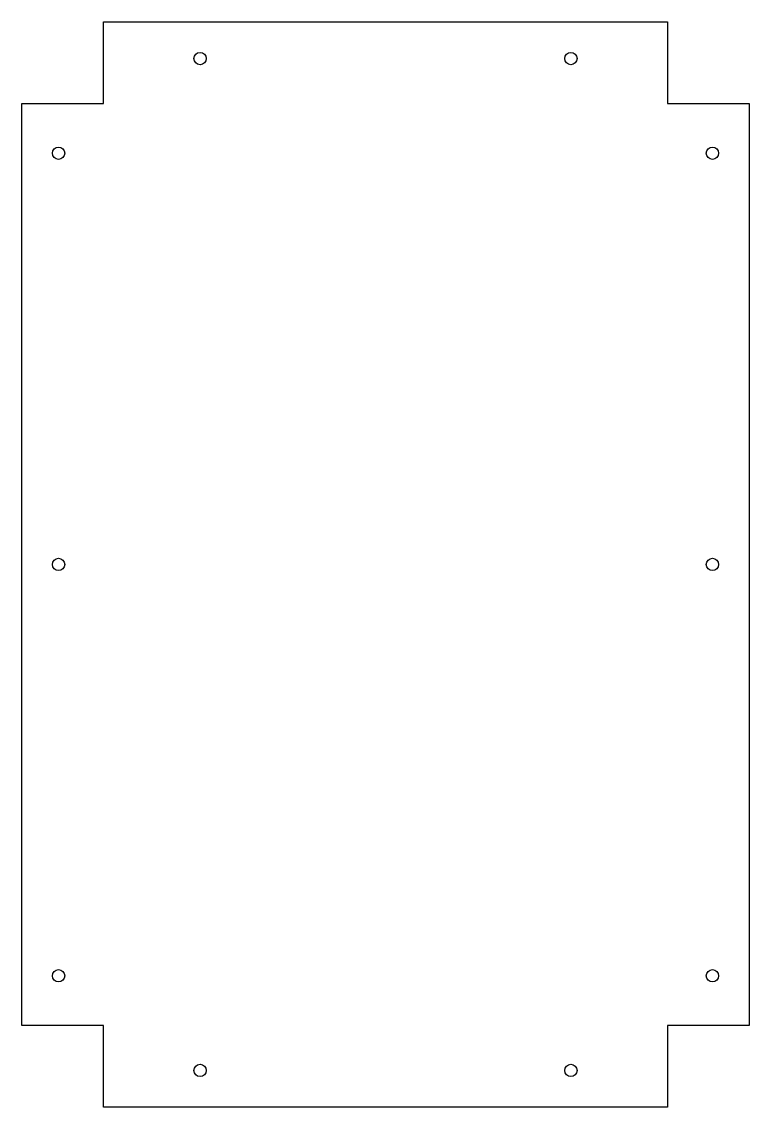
# Model space of a CAD drawing. Header units: metres. Extents: x -20 to 157, y -264 to 0.
import ezdxf

# ---------------------------------------------------------------- set-up
doc = ezdxf.new("R2010")
doc.units = ezdxf.units.M

msp = doc.modelspace()

# ---------------------------------------------------------------- linework, layer by layer
for p, q in [((0, 0), (137.19, 0)), ((0, -19.88), (0, 0)), ((137.19, 0), (137.19, -19.88)), ((-19.88, -244.07), (-19.88, -19.88)), ((-19.88, -19.88), (0, -19.88)), ((137.19, -19.88), (157.07, -19.88)), ((157.07, -19.88), (157.07, -244.07)), ((0, -244.07), (-19.88, -244.07)), ((0, -263.95), (0, -244.07)), ((157.07, -244.07), (137.19, -244.07)), ((137.19, -244.07), (137.19, -263.95)), ((137.19, -263.95), (0, -263.95))]:
    msp.add_line(p, q)
for centre in [(23.49, -8.95), (113.69, -8.95), (-10.93, -31.97), (148.11, -31.97), (-10.93, -131.97), (148.11, -131.97), (-10.93, -231.97), (148.11, -231.97), (23.49, -254.99), (113.69, -254.99)]:
    msp.add_circle(centre, 1.5)

doc.saveas('drawing.dxf')
